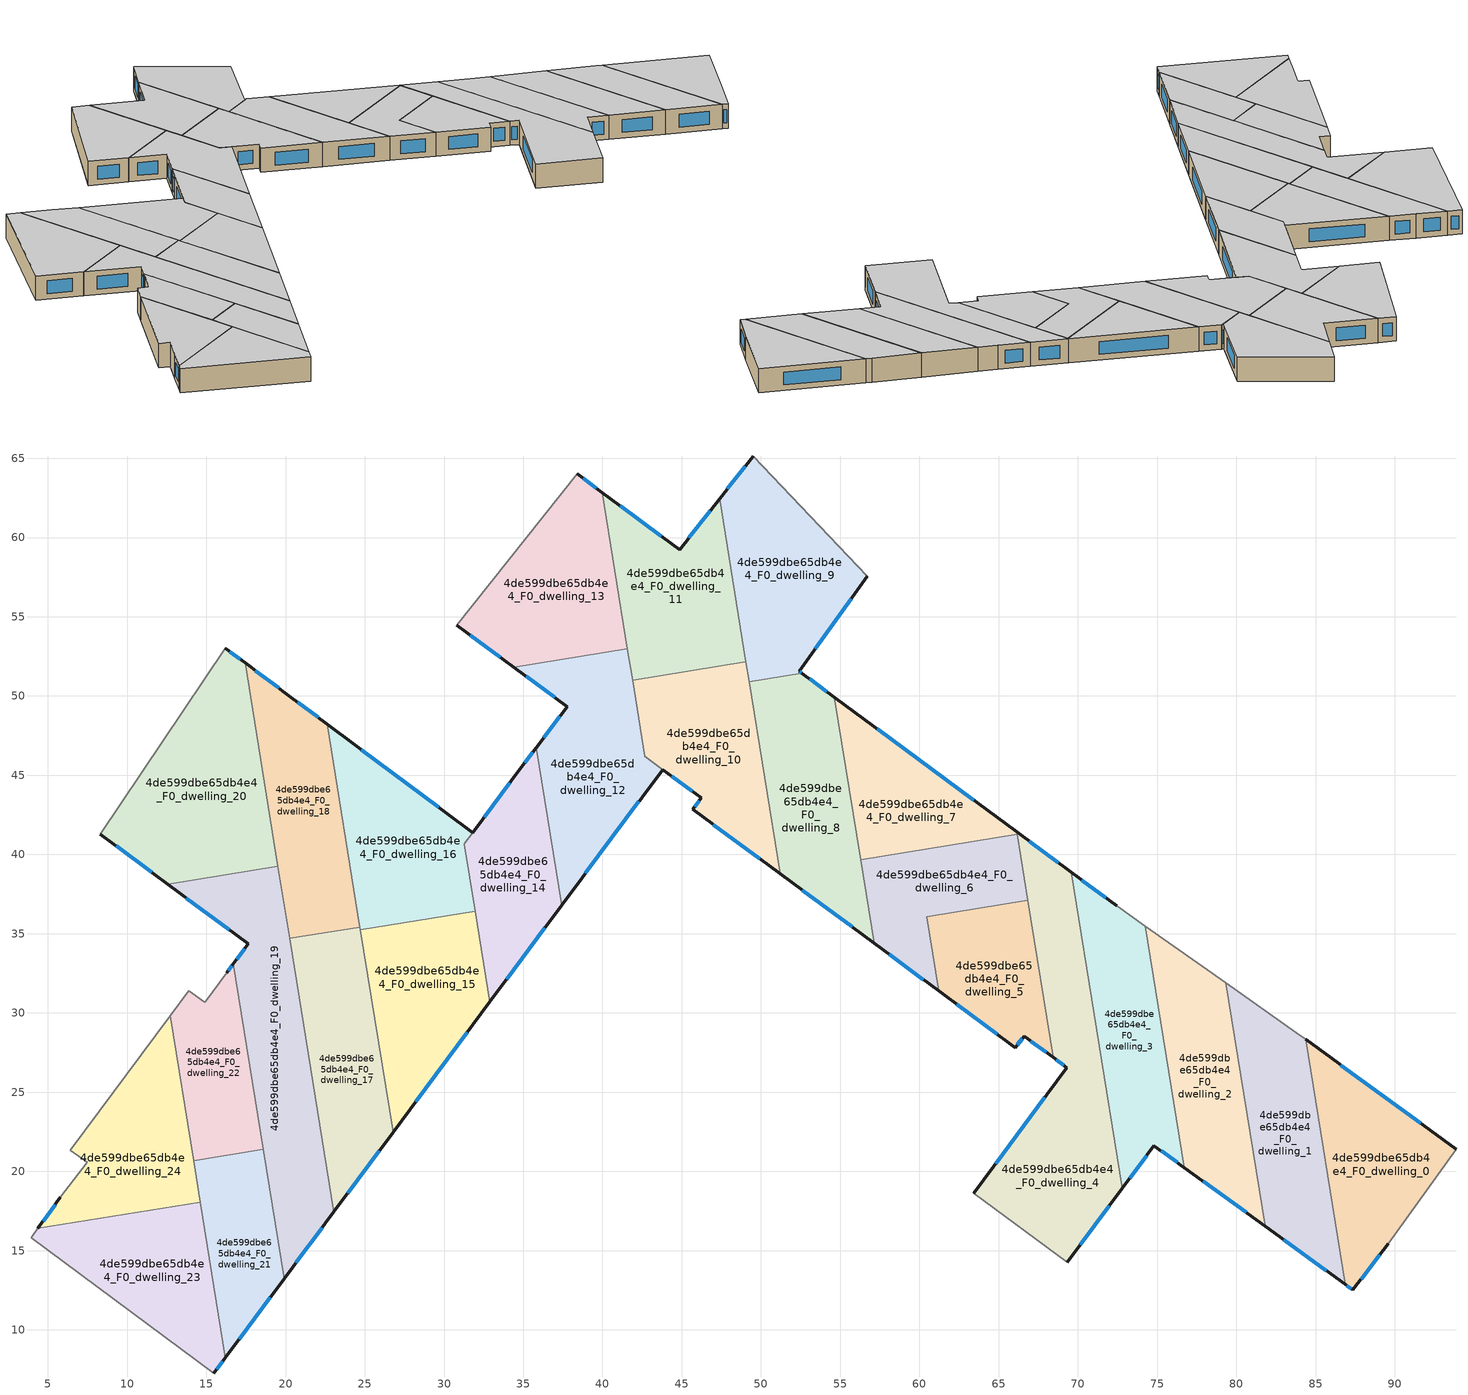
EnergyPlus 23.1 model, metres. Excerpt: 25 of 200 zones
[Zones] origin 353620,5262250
4de599dbe65db4e4_F0_dwelling_0
 floor ground (EU_floor_Construction): 93.88,21.4 89.58,15.42 87.35,12.52 86.86,12.88 84.36,28.34 z0
 wall outside (EU_wall_Construction): 86.86,12.88 87.35,12.52 89.58,15.42 / 93.88,21.4 84.36,28.34 z0:3
 wall to 4de599dbe65db4e4_F0_dwelling_1 (EU_wall_Construction): 84.36,28.34 86.86,12.88 z0:3
 wall adiabatic (EU_wall_Construction): 89.58,15.42 93.88,21.4 z0:3
 window (EU_Window_Construction): 86.97,12.8 87.24,12.61 / 91.65,23.03 86.6,26.71 / 87.88,13.2 89.06,14.74 z0.7:2.3
 ceiling to 4de599dbe65db4e4_F1_dwelling_0 (EU_floor_Construction): 89.58,15.42 93.88,21.4 84.36,28.34 86.86,12.88 87.35,12.52 z3
4de599dbe65db4e4_F0_dwelling_1
 floor ground (EU_floor_Construction): 84.36,28.34 86.86,12.88 81.81,16.55 79.33,31.91 83.79,28.76 z0
 wall outside (EU_wall_Construction): 81.81,16.55 86.86,12.88 z0:3
 wall to 4de599dbe65db4e4_F0_dwelling_2 (EU_wall_Construction): 79.33,31.91 81.81,16.55 z0:3
 wall adiabatic (EU_wall_Construction): 84.36,28.34 83.79,28.76 79.33,31.91 z0:3
 window (EU_Window_Construction): 82.99,15.69 85.67,13.74 z0.7:2.3
 ceiling to 4de599dbe65db4e4_F1_dwelling_1 (EU_floor_Construction): 86.86,12.88 84.36,28.34 83.79,28.76 79.33,31.91 81.81,16.55 z3
4de599dbe65db4e4_F0_dwelling_10
 floor ground (EU_floor_Construction): 49.04,52.16 51.21,38.78 45.71,42.84 46.24,43.56 42.68,46.18 41.9,51 z0
 wall outside (EU_wall_Construction): 43.8,45.36 46.24,43.56 45.71,42.84 51.21,38.78 z0:3
 wall to 4de599dbe65db4e4_F0_dwelling_12 (EU_wall_Construction): 42.68,46.18 43.79,45.36 / 41.9,51 42.67,46.19 z0:3
 wall to 4de599dbe65db4e4_F0_dwelling_11 (EU_wall_Construction): 49.04,52.16 41.9,51 z0:3
 wall to 4de599dbe65db4e4_F0_dwelling_8 (EU_wall_Construction): 51.2,38.78 49.25,50.89 z0:3
 wall to 4de599dbe65db4e4_F0_dwelling_9 (EU_wall_Construction): 49.25,50.89 49.04,52.16 z0:3
 window (EU_Window_Construction): 47,41.89 49.91,39.73 / 46.11,43.39 45.83,43.01 / 44.37,44.93 45.66,43.98 z0.7:2.3
 ceiling to 4de599dbe65db4e4_F1_dwelling_10 (EU_floor_Construction): 51.21,38.78 49.04,52.16 41.9,51 42.68,46.18 46.24,43.56 45.71,42.84 z3
4de599dbe65db4e4_F0_dwelling_11
 floor ground (EU_floor_Construction): 47.39,62.44 49.04,52.16 41.9,51 39.99,62.83 44.86,59.23 z0
 wall outside (EU_wall_Construction): 47.39,62.44 44.86,59.23 39.99,62.83 z0:3
 wall to 4de599dbe65db4e4_F0_dwelling_9 (EU_wall_Construction): 49.04,52.16 47.39,62.44 z0:3
 wall to 4de599dbe65db4e4_F0_dwelling_13 (EU_wall_Construction): 39.99,62.83 41.58,52.99 z0:3
 wall to 4de599dbe65db4e4_F0_dwelling_12 (EU_wall_Construction): 41.58,52.99 41.9,51 z0:3
 window (EU_Window_Construction): 46.79,61.69 45.46,59.99 / 43.72,60.08 41.13,61.99 z0.7:2.3
 ceiling to 4de599dbe65db4e4_F1_dwelling_11 (EU_floor_Construction): 49.04,52.16 47.39,62.44 44.86,59.23 39.99,62.83 41.9,51 z3
4de599dbe65db4e4_F0_dwelling_12
 floor ground (EU_floor_Construction): 41.58,52.99 42.68,46.18 43.79,45.36 37.43,36.8 35.83,46.75 37.77,49.33 34.39,51.83 z0
 wall outside (EU_wall_Construction): 34.39,51.83 37.77,49.33 35.83,46.75 / 37.43,36.8 43.79,45.36 z0:3
 wall to 4de599dbe65db4e4_F0_dwelling_14 (EU_wall_Construction): 35.83,46.75 37.43,36.8 z0:3
 wall to 4de599dbe65db4e4_F0_dwelling_13 (EU_wall_Construction): 41.58,52.99 34.39,51.83 z0:3
 window (EU_Window_Construction): 37.31,48.73 36.28,47.35 / 35.18,51.24 36.97,49.92 / 38.93,38.81 42.3,43.35 z0.7:2.3
 ceiling to 4de599dbe65db4e4_F1_dwelling_12 (EU_floor_Construction): 37.43,36.8 43.79,45.36 42.68,46.18 41.58,52.99 34.39,51.83 37.77,49.33 35.83,46.75 z3
4de599dbe65db4e4_F0_dwelling_13
 floor ground (EU_floor_Construction): 39.99,62.83 41.58,52.99 34.39,51.83 30.82,54.46 38.4,64.01 z0
 wall outside (EU_wall_Construction): 30.82,54.46 34.39,51.83 / 39.99,62.83 38.4,64.01 z0:3
 wall adiabatic (EU_wall_Construction): 38.4,64.01 30.82,54.46 z0:3
 window (EU_Window_Construction): 31.66,53.84 33.55,52.44 / 39.61,63.11 38.77,63.73 z0.7:2.3
 ceiling to 4de599dbe65db4e4_F1_dwelling_13 (EU_floor_Construction): 41.58,52.99 39.99,62.83 38.4,64.01 30.82,54.46 34.39,51.83 z3
4de599dbe65db4e4_F0_dwelling_14
 floor ground (EU_floor_Construction): 35.83,46.75 37.43,36.8 32.89,30.7 31.29,40.66 34.88,45.49 z0
 wall outside (EU_wall_Construction): 32.89,30.7 37.43,36.8 / 35.83,46.75 34.88,45.49 31.81,41.37 z0:3
 wall to 4de599dbe65db4e4_F0_dwelling_15 (EU_wall_Construction): 31.97,36.41 32.89,30.7 z0:3
 wall to 4de599dbe65db4e4_F0_dwelling_16 (EU_wall_Construction): 31.81,41.37 31.28,40.66 / 31.29,40.66 31.97,36.41 z0:3
 window (EU_Window_Construction): 33.96,32.13 36.37,35.37 / 35.6,46.45 35.1,45.79 / 34.16,44.52 32.53,42.34 z0.7:2.3
 ceiling to 4de599dbe65db4e4_F1_dwelling_14 (EU_floor_Construction): 32.89,30.7 37.43,36.8 35.83,46.75 34.88,45.49 31.29,40.66 z3
4de599dbe65db4e4_F0_dwelling_15
 floor ground (EU_floor_Construction): 31.97,36.41 32.89,30.7 26.78,22.48 24.72,35.24 z0
 wall outside (EU_wall_Construction): 26.78,22.48 32.89,30.7 z0:3
 wall to 4de599dbe65db4e4_F0_dwelling_16 (EU_wall_Construction): 31.97,36.41 24.72,35.24 z0:3
 wall to 4de599dbe65db4e4_F0_dwelling_17 (EU_wall_Construction): 24.72,35.24 26.78,22.48 z0:3
 window (EU_Window_Construction): 28.22,24.41 31.46,28.77 z0.7:2.3
 ceiling to 4de599dbe65db4e4_F1_dwelling_15 (EU_floor_Construction): 26.78,22.48 32.89,30.7 31.97,36.41 24.72,35.24 z3
4de599dbe65db4e4_F0_dwelling_16
 floor ground (EU_floor_Construction): 31.81,41.37 31.28,40.66 31.97,36.41 24.72,35.24 24.69,35.42 22.63,48.23 z0
 wall outside (EU_wall_Construction): 31.81,41.37 22.63,48.23 z0:3
 wall to 4de599dbe65db4e4_F0_dwelling_18 (EU_wall_Construction): 22.63,48.23 24.69,35.42 z0:3
 wall to 4de599dbe65db4e4_F0_dwelling_17 (EU_wall_Construction): 24.69,35.42 24.72,35.24 z0:3
 window (EU_Window_Construction): 29.65,42.98 24.78,46.62 z0.7:2.3
 ceiling to 4de599dbe65db4e4_F1_dwelling_16 (EU_floor_Construction): 31.97,36.41 31.28,40.66 31.81,41.37 22.63,48.23 24.69,35.42 24.72,35.24 z3
4de599dbe65db4e4_F0_dwelling_17
 floor ground (EU_floor_Construction): 24.69,35.42 26.78,22.48 23.04,17.45 20.26,34.7 z0
 wall outside (EU_wall_Construction): 23.04,17.45 26.78,22.48 z0:3
 wall to 4de599dbe65db4e4_F0_dwelling_18 (EU_wall_Construction): 24.69,35.42 20.26,34.7 z0:3
 wall to 4de599dbe65db4e4_F0_dwelling_19 (EU_wall_Construction): 20.26,34.7 23.04,17.45 z0:3
 window (EU_Window_Construction): 23.92,18.63 25.91,21.3 z0.7:2.3
 ceiling to 4de599dbe65db4e4_F1_dwelling_17 (EU_floor_Construction): 23.04,17.45 26.78,22.48 24.69,35.42 20.26,34.7 z3
4de599dbe65db4e4_F0_dwelling_18
 floor ground (EU_floor_Construction): 22.63,48.23 24.69,35.42 20.26,34.7 17.45,52.08 20.22,50.03 z0
 wall outside (EU_wall_Construction): 22.63,48.23 20.22,50.03 17.45,52.08 z0:3
 wall to 4de599dbe65db4e4_F0_dwelling_20 (EU_wall_Construction): 17.45,52.08 19.52,39.26 z0:3
 wall to 4de599dbe65db4e4_F0_dwelling_19 (EU_wall_Construction): 19.52,39.25 20.26,34.7 z0:3
 window (EU_Window_Construction): 22.06,48.65 20.78,49.61 / 19.57,50.51 18.1,51.6 z0.7:2.3
 ceiling to 4de599dbe65db4e4_F1_dwelling_18 (EU_floor_Construction): 24.69,35.42 22.63,48.23 20.22,50.03 17.45,52.08 20.26,34.7 z3
4de599dbe65db4e4_F0_dwelling_19
 floor ground (EU_floor_Construction): 19.52,39.25 23.04,17.45 19.91,13.24 16.71,33.1 17.64,34.36 12.55,38.13 z0
 wall outside (EU_wall_Construction): 12.55,38.13 17.64,34.36 16.71,33.1 / 19.91,13.24 23.04,17.45 z0:3
 wall to 4de599dbe65db4e4_F0_dwelling_20 (EU_wall_Construction): 19.52,39.25 12.55,38.13 z0:3
 wall to 4de599dbe65db4e4_F0_dwelling_22 (EU_wall_Construction): 16.71,33.1 18.6,21.38 z0:3
 wall to 4de599dbe65db4e4_F0_dwelling_21 (EU_wall_Construction): 18.6,21.38 19.91,13.24 z0:3
 window (EU_Window_Construction): 17.42,34.06 16.93,33.4 / 13.75,37.24 16.45,35.24 / 20.65,14.22 22.31,16.46 z0.7:2.3
 ceiling to 4de599dbe65db4e4_F1_dwelling_19 (EU_floor_Construction): 19.91,13.24 23.04,17.45 19.52,39.25 12.55,38.13 17.64,34.36 16.71,33.1 z3
4de599dbe65db4e4_F0_dwelling_2
 floor ground (EU_floor_Construction): 79.33,31.91 81.81,16.55 76.72,20.24 74.26,35.48 z0
 wall outside (EU_wall_Construction): 76.72,20.24 81.81,16.55 z0:3
 wall to 4de599dbe65db4e4_F0_dwelling_3 (EU_wall_Construction): 74.26,35.48 76.72,20.24 z0:3
 wall adiabatic (EU_wall_Construction): 79.33,31.91 74.26,35.48 z0:3
 window (EU_Window_Construction): 77.91,19.37 80.61,17.41 z0.7:2.3
 ceiling to 4de599dbe65db4e4_F1_dwelling_2 (EU_floor_Construction): 81.81,16.55 79.33,31.91 74.26,35.48 76.72,20.24 z3
4de599dbe65db4e4_F0_dwelling_20
 floor ground (EU_floor_Construction): 17.45,52.08 19.52,39.25 12.55,38.13 8.31,41.28 16.19,53.02 z0
 wall outside (EU_wall_Construction): 8.31,41.28 12.55,38.13 / 17.45,52.08 16.19,53.02 z0:3
 wall adiabatic (EU_wall_Construction): 16.19,53.02 8.31,41.28 z0:3
 window (EU_Window_Construction): 9.31,40.54 11.56,38.87 / 17.16,52.3 16.48,52.8 z0.7:2.3
 ceiling to 4de599dbe65db4e4_F1_dwelling_20 (EU_floor_Construction): 19.52,39.25 17.45,52.08 16.19,53.02 8.31,41.28 12.55,38.13 z3
4de599dbe65db4e4_F0_dwelling_21
 floor ground (EU_floor_Construction): 18.6,21.38 19.91,13.24 16.2,8.24 14.2,20.67 z0
 wall outside (EU_wall_Construction): 16.2,8.24 19.91,13.24 z0:3
 wall to 4de599dbe65db4e4_F0_dwelling_22 (EU_wall_Construction): 18.6,21.38 14.2,20.67 z0:3
 wall to 4de599dbe65db4e4_F0_dwelling_23 (EU_wall_Construction): 14.62,18.06 16.2,8.24 z0:3
 wall to 4de599dbe65db4e4_F0_dwelling_24 (EU_wall_Construction): 14.19,20.67 14.62,18.06 z0:3
 window (EU_Window_Construction): 17.07,9.42 19.04,12.06 z0.7:2.3
 ceiling to 4de599dbe65db4e4_F1_dwelling_21 (EU_floor_Construction): 16.2,8.24 19.91,13.24 18.6,21.38 14.2,20.67 z3
4de599dbe65db4e4_F0_dwelling_22
 floor ground (EU_floor_Construction): 16.71,33.1 18.6,21.38 14.2,20.67 12.72,29.83 13.89,31.41 14.9,30.67 14.95,30.73 16.29,32.55 z0
 wall outside (EU_wall_Construction): 16.71,33.1 16.29,32.55 z0:3
 wall adiabatic (EU_wall_Construction): 16.29,32.55 14.95,30.73 14.9,30.67 13.89,31.41 12.72,29.83 z0:3
 wall to 4de599dbe65db4e4_F0_dwelling_24 (EU_wall_Construction): 12.72,29.83 14.2,20.67 z0:3
 window (EU_Window_Construction): 16.61,32.97 16.39,32.68 z0.7:2.3
 ceiling to 4de599dbe65db4e4_F1_dwelling_22 (EU_floor_Construction): 18.6,21.38 16.71,33.1 16.29,32.55 14.95,30.73 14.9,30.67 13.89,31.41 12.72,29.83 14.2,20.67 z3
4de599dbe65db4e4_F0_dwelling_23
 floor ground (EU_floor_Construction): 14.62,18.06 16.2,8.24 15.49,7.28 3.94,15.82 4.37,16.4 z0
 wall outside (EU_wall_Construction): 15.49,7.28 16.2,8.24 z0:3
 wall to 4de599dbe65db4e4_F0_dwelling_24 (EU_wall_Construction): 14.62,18.06 4.37,16.4 z0:3
 wall adiabatic (EU_wall_Construction): 4.37,16.4 3.94,15.82 15.49,7.28 z0:3
 window (EU_Window_Construction): 15.65,7.51 16.03,8.02 z0.7:2.3
 ceiling to 4de599dbe65db4e4_F1_dwelling_23 (EU_floor_Construction): 15.49,7.28 16.2,8.24 14.62,18.06 4.37,16.4 3.94,15.82 z3
4de599dbe65db4e4_F0_dwelling_24
 floor ground (EU_floor_Construction): 12.72,29.83 14.62,18.06 4.37,16.4 5.79,18.37 7.48,20.57 6.42,21.34 z0
 wall outside (EU_wall_Construction): 5.79,18.37 4.37,16.4 z0:3
 wall adiabatic (EU_wall_Construction): 12.72,29.83 6.42,21.34 7.48,20.57 5.79,18.37 z0:3
 window (EU_Window_Construction): 5.46,17.9 4.7,16.86 z0.7:2.3
 ceiling to 4de599dbe65db4e4_F1_dwelling_24 (EU_floor_Construction): 14.62,18.06 12.72,29.83 6.42,21.34 7.48,20.57 5.79,18.37 4.37,16.4 z3
4de599dbe65db4e4_F0_dwelling_3
 floor ground (EU_floor_Construction): 74.26,35.48 76.72,20.24 74.8,21.63 72.79,18.93 69.57,38.88 72.43,36.77 z0
 wall outside (EU_wall_Construction): 72.79,18.93 74.8,21.63 76.72,20.24 / 72.43,36.77 69.57,38.88 z0:3
 wall to 4de599dbe65db4e4_F0_dwelling_4 (EU_wall_Construction): 69.57,38.88 72.79,18.93 z0:3
 wall adiabatic (EU_wall_Construction): 74.26,35.48 72.43,36.77 z0:3
 window (EU_Window_Construction): 75.25,21.31 76.27,20.57 / 73.26,19.57 74.33,21 / 71.76,37.27 70.24,38.39 z0.7:2.3
 ceiling to 4de599dbe65db4e4_F1_dwelling_3 (EU_floor_Construction): 76.72,20.24 74.26,35.48 72.43,36.77 69.57,38.88 72.79,18.93 74.8,21.63 z3
4de599dbe65db4e4_F0_dwelling_4
 floor ground (EU_floor_Construction): 69.57,38.88 72.79,18.93 69.33,14.27 63.42,18.64 69.3,26.55 68.43,27.19 66.14,41.42 z0
 wall outside (EU_wall_Construction): 68.43,27.19 69.3,26.55 63.42,18.64 / 69.57,38.88 66.14,41.42 / 69.33,14.27 72.79,18.93 z0:3
 wall adiabatic (EU_wall_Construction): 63.42,18.64 69.33,14.27 z0:3
 wall to 4de599dbe65db4e4_F0_dwelling_5 (EU_wall_Construction): 66.83,37.11 68.43,27.19 z0:3
 wall to 4de599dbe65db4e4_F0_dwelling_6 (EU_wall_Construction): 66.16,41.27 66.83,37.11 z0:3
 wall to 4de599dbe65db4e4_F0_dwelling_7 (EU_wall_Construction): 66.14,41.42 66.16,41.27 z0:3
 window (EU_Window_Construction): 67.92,24.69 64.8,20.49 / 68.64,27.04 69.1,26.7 / 68.76,39.48 66.94,40.83 / 70.15,15.37 71.98,17.84 z0.7:2.3
 ceiling to 4de599dbe65db4e4_F1_dwelling_4 (EU_floor_Construction): 69.33,14.27 72.79,18.93 69.57,38.88 66.14,41.42 68.43,27.19 69.3,26.55 63.42,18.64 z3
4de599dbe65db4e4_F0_dwelling_5
 floor ground (EU_floor_Construction): 66.83,37.11 68.43,27.19 66.6,28.54 66.05,27.81 61.21,31.39 60.45,36.08 z0
 wall outside (EU_wall_Construction): 61.21,31.39 66.05,27.81 66.6,28.54 68.43,27.19 z0:3
 wall to 4de599dbe65db4e4_F0_dwelling_6 (EU_wall_Construction): 66.83,37.11 60.45,36.08 61.21,31.39 z0:3
 window (EU_Window_Construction): 67.03,28.22 68,27.51 / 66.18,27.98 66.47,28.37 / 62.35,30.55 64.92,28.65 z0.7:2.3
 ceiling to 4de599dbe65db4e4_F1_dwelling_5 (EU_floor_Construction): 68.43,27.19 66.83,37.11 60.45,36.08 61.21,31.39 66.05,27.81 66.6,28.54 z3
4de599dbe65db4e4_F0_dwelling_6
 floor ground (EU_floor_Construction): 66.16,41.27 66.83,37.11 60.45,36.08 61.21,31.39 57.14,34.4 56.29,39.68 z0
 wall outside (EU_wall_Construction): 57.14,34.4 61.21,31.39 z0:3
 wall to 4de599dbe65db4e4_F0_dwelling_7 (EU_wall_Construction): 66.16,41.27 56.29,39.68 z0:3
 wall to 4de599dbe65db4e4_F0_dwelling_8 (EU_wall_Construction): 56.29,39.68 57.14,34.4 z0:3
 window (EU_Window_Construction): 58.1,33.69 60.25,32.1 z0.7:2.3
 ceiling to 4de599dbe65db4e4_F1_dwelling_6 (EU_floor_Construction): 61.21,31.39 60.45,36.08 66.83,37.11 66.16,41.27 56.29,39.68 57.14,34.4 z3
4de599dbe65db4e4_F0_dwelling_7
 floor ground (EU_floor_Construction): 66.14,41.42 66.16,41.27 56.29,39.68 54.63,49.91 z0
 wall outside (EU_wall_Construction): 66.14,41.42 54.63,49.91 z0:3
 wall to 4de599dbe65db4e4_F0_dwelling_8 (EU_wall_Construction): 54.63,49.91 56.29,39.68 z0:3
 window (EU_Window_Construction): 63.43,43.42 57.33,47.92 z0.7:2.3
 ceiling to 4de599dbe65db4e4_F1_dwelling_7 (EU_floor_Construction): 66.16,41.27 66.14,41.42 54.63,49.91 56.29,39.68 z3
4de599dbe65db4e4_F0_dwelling_8
 floor ground (EU_floor_Construction): 54.63,49.91 57.14,34.4 51.21,38.78 49.25,50.89 52.58,51.43 z0
 wall outside (EU_wall_Construction): 51.21,38.78 57.14,34.4 / 54.63,49.91 52.58,51.43 z0:3
 wall to 4de599dbe65db4e4_F0_dwelling_9 (EU_wall_Construction): 52.58,51.43 49.25,50.89 z0:3
 window (EU_Window_Construction): 52.6,37.75 55.75,35.43 / 54.15,50.27 53.06,51.07 z0.7:2.3
 ceiling to 4de599dbe65db4e4_F1_dwelling_8 (EU_floor_Construction): 57.14,34.4 54.63,49.91 52.58,51.43 49.25,50.89 51.21,38.78 z3
4de599dbe65db4e4_F0_dwelling_9
 floor ground (EU_floor_Construction): 49.5,65.14 56.7,57.56 52.41,51.56 52.58,51.43 49.25,50.89 47.39,62.44 z0
 wall outside (EU_wall_Construction): 52.58,51.43 52.41,51.56 56.7,57.56 / 49.5,65.14 47.39,62.44 z0:3
 wall adiabatic (EU_wall_Construction): 56.7,57.56 49.5,65.14 z0:3
 window (EU_Window_Construction): 53.41,52.97 55.69,56.15 / 52.54,51.46 52.45,51.53 / 49.01,64.51 47.88,63.08 z0.7:2.3
 ceiling to 4de599dbe65db4e4_F1_dwelling_9 (EU_floor_Construction): 52.58,51.43 52.41,51.56 56.7,57.56 49.5,65.14 47.39,62.44 49.25,50.89 z3
[Building]
EU S2 Campaign: North Axis=0; Terrain=City; Solar Distribution=FullExterior
[Site:Location]
Budapest.Ferenc.Liszt.Intl.AP: Latitude=47.437; Longitude=19.256; Time Zone=1; Elevation=185
[SizingPeriod:WeatherFileDays]
AnnualSizingPeriod: Begin Month=1; Begin Day of Month=1; End Month=12; End Day of Month=31; Day of Week for Start Day=Monday; Use Weather File Daylight Saving Period=No; Use Weather File Rain and Snow Indicators=No
[MATERIAL]
EU_InternalMass_Material: Roughness=MediumRough; Thickness=0.1; Conductivity=1; Density=1800; Specific Heat=900; Thermal Absorptance=0.9; Solar Absorptance=0.7; Visible Absorptance=0.7
[MATERIAL:NOMASS] Roughness=MediumRough; Thermal Absorptance=0.9; Solar Absorptance=0.7; Visible Absorptance=0.7
Name | Thermal Resistance
EU_wall_NoMass | 0.832559
EU_floor_NoMass | 0.872794
[WINDOWMATERIAL:SIMPLEGLAZINGSYSTEM]
EU_Window_SimpleGlazing: UFactor=2.79869; Solar Heat Gain Coefficient=0.75; Visible Transmittance=0.75
[CONSTRUCTION]
EU_wall_Construction: EU_wall_NoMass
EU_floor_Construction: EU_floor_NoMass
EU_Window_Construction: EU_Window_SimpleGlazing
EU_InternalMass_Construction: EU_InternalMass_Material
[ZONE] Type=1; Multiplier=1; Ceiling Height=autocalculate; Floor Area=autocalculate; Part of Total Floor Area=Yes
Name | Volume
4de599dbe65db4e4_F0_dwelling_0 | 206.161
4de599dbe65db4e4_F0_dwelling_1 | 206.191
4de599dbe65db4e4_F0_dwelling_10 | 203.361
4de599dbe65db4e4_F0_dwelling_11 | 206.166
4de599dbe65db4e4_F0_dwelling_12 | 228.977
4de599dbe65db4e4_F0_dwelling_13 | 226.167
4de599dbe65db4e4_F0_dwelling_14 | 164.976
4de599dbe65db4e4_F0_dwelling_15 | 206.197
4de599dbe65db4e4_F0_dwelling_16 | 207.38
4de599dbe65db4e4_F0_dwelling_17 | 206.142
4de599dbe65db4e4_F0_dwelling_18 | 206.139
4de599dbe65db4e4_F0_dwelling_19 | 282.927
4de599dbe65db4e4_F0_dwelling_2 | 206.182
4de599dbe65db4e4_F0_dwelling_20 | 282.941
4de599dbe65db4e4_F0_dwelling_21 | 139.459
4de599dbe65db4e4_F0_dwelling_22 | 139.452
4de599dbe65db4e4_F0_dwelling_23 | 196.178
4de599dbe65db4e4_F0_dwelling_24 | 196.15
4de599dbe65db4e4_F0_dwelling_3 | 206.205
4de599dbe65db4e4_F0_dwelling_4 | 321.205
4de599dbe65db4e4_F0_dwelling_5 | 148.641
4de599dbe65db4e4_F0_dwelling_6 | 157.716
4de599dbe65db4e4_F0_dwelling_7 | 157.745
4de599dbe65db4e4_F0_dwelling_8; 4de599dbe65db4e4_F0_dwelling_9 | 225.868
[INTERNALMASS] Construction=EU_InternalMass_Construction
Name | Zone or ZoneList | Surface Area
4de599dbe65db4e4_F0_dwelling_0_EU_InternalMass | 4de599dbe65db4e4_F0_dwelling_0 | 68.7205
4de599dbe65db4e4_F0_dwelling_1_EU_InternalMass | 4de599dbe65db4e4_F0_dwelling_1 | 68.7302
4de599dbe65db4e4_F0_dwelling_2_EU_InternalMass | 4de599dbe65db4e4_F0_dwelling_2 | 68.7272
4de599dbe65db4e4_F0_dwelling_3_EU_InternalMass | 4de599dbe65db4e4_F0_dwelling_3 | 68.735
4de599dbe65db4e4_F0_dwelling_4_EU_InternalMass | 4de599dbe65db4e4_F0_dwelling_4 | 107.066
4de599dbe65db4e4_F0_dwelling_5_EU_InternalMass | 4de599dbe65db4e4_F0_dwelling_5 | 49.5475
4de599dbe65db4e4_F0_dwelling_6_EU_InternalMass | 4de599dbe65db4e4_F0_dwelling_6 | 52.5721
4de599dbe65db4e4_F0_dwelling_7_EU_InternalMass | 4de599dbe65db4e4_F0_dwelling_7 | 52.5799
4de599dbe65db4e4_F0_dwelling_8_EU_InternalMass | 4de599dbe65db4e4_F0_dwelling_8 | 75.2889
4de599dbe65db4e4_F0_dwelling_9_EU_InternalMass | 4de599dbe65db4e4_F0_dwelling_9 | 75.2868
4de599dbe65db4e4_F0_dwelling_10_EU_InternalMass | 4de599dbe65db4e4_F0_dwelling_10 | 67.7873
4de599dbe65db4e4_F0_dwelling_11_EU_InternalMass | 4de599dbe65db4e4_F0_dwelling_11 | 68.7213
4de599dbe65db4e4_F0_dwelling_12_EU_InternalMass | 4de599dbe65db4e4_F0_dwelling_12 | 76.3251
4de599dbe65db4e4_F0_dwelling_13_EU_InternalMass | 4de599dbe65db4e4_F0_dwelling_13 | 75.3926
4de599dbe65db4e4_F0_dwelling_14_EU_InternalMass | 4de599dbe65db4e4_F0_dwelling_14 | 55.0033
4de599dbe65db4e4_F0_dwelling_15_EU_InternalMass | 4de599dbe65db4e4_F0_dwelling_15 | 68.7342
4de599dbe65db4e4_F0_dwelling_16_EU_InternalMass | 4de599dbe65db4e4_F0_dwelling_16 | 69.1292
4de599dbe65db4e4_F0_dwelling_17_EU_InternalMass | 4de599dbe65db4e4_F0_dwelling_17 | 68.7122
4de599dbe65db4e4_F0_dwelling_18_EU_InternalMass | 4de599dbe65db4e4_F0_dwelling_18 | 68.7133
4de599dbe65db4e4_F0_dwelling_19_EU_InternalMass | 4de599dbe65db4e4_F0_dwelling_19 | 94.3094
4de599dbe65db4e4_F0_dwelling_20_EU_InternalMass | 4de599dbe65db4e4_F0_dwelling_20 | 94.3149
4de599dbe65db4e4_F0_dwelling_21_EU_InternalMass | 4de599dbe65db4e4_F0_dwelling_21 | 46.4874
4de599dbe65db4e4_F0_dwelling_22_EU_InternalMass | 4de599dbe65db4e4_F0_dwelling_22 | 46.4841
4de599dbe65db4e4_F0_dwelling_23_EU_InternalMass | 4de599dbe65db4e4_F0_dwelling_23 | 65.3925
4de599dbe65db4e4_F0_dwelling_24_EU_InternalMass | 4de599dbe65db4e4_F0_dwelling_24 | 65.3816
[OTHEREQUIPMENT] Fuel Type=Electricity; Design Level Calculation Method=Watts/Area; Power per Zone Floor Area=1; Fraction Latent=0; Fraction Radiant=0; Fraction Lost=0; Carbon Dioxide Generation Rate=0; EndUse Subcategory=EU_Step8_InternalGains
Name | Zone or ZoneList or Space or SpaceList | Schedule
EU_Step8_InternalGain_4de599dbe65db4e4_F0_dwelling_0_f000 | 4de599dbe65db4e4_F0_dwelling_0 | EU_Step8_GainSchedule_4de599dbe65db4e4_F0_dwelling_0_f000
EU_Step8_InternalGain_4de599dbe65db4e4_F0_dwelling_1_f000 | 4de599dbe65db4e4_F0_dwelling_1 | EU_Step8_GainSchedule_4de599dbe65db4e4_F0_dwelling_1_f000
EU_Step8_InternalGain_4de599dbe65db4e4_F0_dwelling_2_f000 | 4de599dbe65db4e4_F0_dwelling_2 | EU_Step8_GainSchedule_4de599dbe65db4e4_F0_dwelling_2_f000
EU_Step8_InternalGain_4de599dbe65db4e4_F0_dwelling_3_f000 | 4de599dbe65db4e4_F0_dwelling_3 | EU_Step8_GainSchedule_4de599dbe65db4e4_F0_dwelling_3_f000
EU_Step8_InternalGain_4de599dbe65db4e4_F0_dwelling_4_f000 | 4de599dbe65db4e4_F0_dwelling_4 | EU_Step8_GainSchedule_4de599dbe65db4e4_F0_dwelling_4_f000
EU_Step8_InternalGain_4de599dbe65db4e4_F0_dwelling_5_f000 | 4de599dbe65db4e4_F0_dwelling_5 | EU_Step8_GainSchedule_4de599dbe65db4e4_F0_dwelling_5_f000
EU_Step8_InternalGain_4de599dbe65db4e4_F0_dwelling_6_f000 | 4de599dbe65db4e4_F0_dwelling_6 | EU_Step8_GainSchedule_4de599dbe65db4e4_F0_dwelling_6_f000
EU_Step8_InternalGain_4de599dbe65db4e4_F0_dwelling_7_f000 | 4de599dbe65db4e4_F0_dwelling_7 | EU_Step8_GainSchedule_4de599dbe65db4e4_F0_dwelling_7_f000
EU_Step8_InternalGain_4de599dbe65db4e4_F0_dwelling_8_f000 | 4de599dbe65db4e4_F0_dwelling_8 | EU_Step8_GainSchedule_4de599dbe65db4e4_F0_dwelling_8_f000
EU_Step8_InternalGain_4de599dbe65db4e4_F0_dwelling_9_f000 | 4de599dbe65db4e4_F0_dwelling_9 | EU_Step8_GainSchedule_4de599dbe65db4e4_F0_dwelling_9_f000
EU_Step8_InternalGain_4de599dbe65db4e4_F0_dwelling_10_f000 | 4de599dbe65db4e4_F0_dwelling_10 | EU_Step8_GainSchedule_4de599dbe65db4e4_F0_dwelling_10_f000
EU_Step8_InternalGain_4de599dbe65db4e4_F0_dwelling_11_f000 | 4de599dbe65db4e4_F0_dwelling_11 | EU_Step8_GainSchedule_4de599dbe65db4e4_F0_dwelling_11_f000
EU_Step8_InternalGain_4de599dbe65db4e4_F0_dwelling_12_f000 | 4de599dbe65db4e4_F0_dwelling_12 | EU_Step8_GainSchedule_4de599dbe65db4e4_F0_dwelling_12_f000
EU_Step8_InternalGain_4de599dbe65db4e4_F0_dwelling_13_f000 | 4de599dbe65db4e4_F0_dwelling_13 | EU_Step8_GainSchedule_4de599dbe65db4e4_F0_dwelling_13_f000
EU_Step8_InternalGain_4de599dbe65db4e4_F0_dwelling_14_f000 | 4de599dbe65db4e4_F0_dwelling_14 | EU_Step8_GainSchedule_4de599dbe65db4e4_F0_dwelling_14_f000
EU_Step8_InternalGain_4de599dbe65db4e4_F0_dwelling_15_f000 | 4de599dbe65db4e4_F0_dwelling_15 | EU_Step8_GainSchedule_4de599dbe65db4e4_F0_dwelling_15_f000
EU_Step8_InternalGain_4de599dbe65db4e4_F0_dwelling_16_f000 | 4de599dbe65db4e4_F0_dwelling_16 | EU_Step8_GainSchedule_4de599dbe65db4e4_F0_dwelling_16_f000
EU_Step8_InternalGain_4de599dbe65db4e4_F0_dwelling_17_f000 | 4de599dbe65db4e4_F0_dwelling_17 | EU_Step8_GainSchedule_4de599dbe65db4e4_F0_dwelling_17_f000
EU_Step8_InternalGain_4de599dbe65db4e4_F0_dwelling_18_f000 | 4de599dbe65db4e4_F0_dwelling_18 | EU_Step8_GainSchedule_4de599dbe65db4e4_F0_dwelling_18_f000
EU_Step8_InternalGain_4de599dbe65db4e4_F0_dwelling_19_f000 | 4de599dbe65db4e4_F0_dwelling_19 | EU_Step8_GainSchedule_4de599dbe65db4e4_F0_dwelling_19_f000
EU_Step8_InternalGain_4de599dbe65db4e4_F0_dwelling_20_f000 | 4de599dbe65db4e4_F0_dwelling_20 | EU_Step8_GainSchedule_4de599dbe65db4e4_F0_dwelling_20_f000
EU_Step8_InternalGain_4de599dbe65db4e4_F0_dwelling_21_f000 | 4de599dbe65db4e4_F0_dwelling_21 | EU_Step8_GainSchedule_4de599dbe65db4e4_F0_dwelling_21_f000
EU_Step8_InternalGain_4de599dbe65db4e4_F0_dwelling_22_f000 | 4de599dbe65db4e4_F0_dwelling_22 | EU_Step8_GainSchedule_4de599dbe65db4e4_F0_dwelling_22_f000
EU_Step8_InternalGain_4de599dbe65db4e4_F0_dwelling_23_f000 | 4de599dbe65db4e4_F0_dwelling_23 | EU_Step8_GainSchedule_4de599dbe65db4e4_F0_dwelling_23_f000
EU_Step8_InternalGain_4de599dbe65db4e4_F0_dwelling_24_f000 | 4de599dbe65db4e4_F0_dwelling_24 | EU_Step8_GainSchedule_4de599dbe65db4e4_F0_dwelling_24_f000
[ZONEVENTILATION:DESIGNFLOWRATE] Schedule=EU_AlwaysOn; Design Flow Rate Calculation Method=AirChanges/Hour; Air Changes per Hour=0.475469; Ventilation Type=Natural; Fan Pressure Rise=0; Fan Total Efficiency=1; Constant Term Coefficient=1; Temperature Term Coefficient=0; Velocity Term Coefficient=0; Velocity Squared Term Coefficient=0; Minimum Indoor Temperature=-100; Maximum Indoor Temperature=100; Delta Temperature=-100; Minimum Outdoor Temperature=-100; Maximum Outdoor Temperature=100; Maximum Wind Speed=40
Name | Zone or ZoneList or Space or SpaceList
EU_ConstantAir_4de599dbe65db4e4_F0_dwelling_0 | 4de599dbe65db4e4_F0_dwelling_0
EU_ConstantAir_4de599dbe65db4e4_F0_dwelling_1 | 4de599dbe65db4e4_F0_dwelling_1
EU_ConstantAir_4de599dbe65db4e4_F0_dwelling_2 | 4de599dbe65db4e4_F0_dwelling_2
EU_ConstantAir_4de599dbe65db4e4_F0_dwelling_3 | 4de599dbe65db4e4_F0_dwelling_3
EU_ConstantAir_4de599dbe65db4e4_F0_dwelling_4 | 4de599dbe65db4e4_F0_dwelling_4
EU_ConstantAir_4de599dbe65db4e4_F0_dwelling_5 | 4de599dbe65db4e4_F0_dwelling_5
EU_ConstantAir_4de599dbe65db4e4_F0_dwelling_6 | 4de599dbe65db4e4_F0_dwelling_6
EU_ConstantAir_4de599dbe65db4e4_F0_dwelling_7 | 4de599dbe65db4e4_F0_dwelling_7
EU_ConstantAir_4de599dbe65db4e4_F0_dwelling_8 | 4de599dbe65db4e4_F0_dwelling_8
EU_ConstantAir_4de599dbe65db4e4_F0_dwelling_9 | 4de599dbe65db4e4_F0_dwelling_9
EU_ConstantAir_4de599dbe65db4e4_F0_dwelling_10 | 4de599dbe65db4e4_F0_dwelling_10
EU_ConstantAir_4de599dbe65db4e4_F0_dwelling_11 | 4de599dbe65db4e4_F0_dwelling_11
EU_ConstantAir_4de599dbe65db4e4_F0_dwelling_12 | 4de599dbe65db4e4_F0_dwelling_12
EU_ConstantAir_4de599dbe65db4e4_F0_dwelling_13 | 4de599dbe65db4e4_F0_dwelling_13
EU_ConstantAir_4de599dbe65db4e4_F0_dwelling_14 | 4de599dbe65db4e4_F0_dwelling_14
EU_ConstantAir_4de599dbe65db4e4_F0_dwelling_15 | 4de599dbe65db4e4_F0_dwelling_15
EU_ConstantAir_4de599dbe65db4e4_F0_dwelling_16 | 4de599dbe65db4e4_F0_dwelling_16
EU_ConstantAir_4de599dbe65db4e4_F0_dwelling_17 | 4de599dbe65db4e4_F0_dwelling_17
EU_ConstantAir_4de599dbe65db4e4_F0_dwelling_18 | 4de599dbe65db4e4_F0_dwelling_18
EU_ConstantAir_4de599dbe65db4e4_F0_dwelling_19 | 4de599dbe65db4e4_F0_dwelling_19
EU_ConstantAir_4de599dbe65db4e4_F0_dwelling_20 | 4de599dbe65db4e4_F0_dwelling_20
EU_ConstantAir_4de599dbe65db4e4_F0_dwelling_21 | 4de599dbe65db4e4_F0_dwelling_21
EU_ConstantAir_4de599dbe65db4e4_F0_dwelling_22 | 4de599dbe65db4e4_F0_dwelling_22
EU_ConstantAir_4de599dbe65db4e4_F0_dwelling_23 | 4de599dbe65db4e4_F0_dwelling_23
EU_ConstantAir_4de599dbe65db4e4_F0_dwelling_24 | 4de599dbe65db4e4_F0_dwelling_24
[HVACTEMPLATE:THERMOSTAT] Constant Heating Setpoint=20; Constant Cooling Setpoint=50
EU_HeatOnly_4de599dbe65db4e4_F0_dwelling_0; EU_HeatOnly_4de599dbe65db4e4_F0_dwelling_1; EU_HeatOnly_4de599dbe65db4e4_F0_dwelling_2; EU_HeatOnly_4de599dbe65db4e4_F0_dwelling_3; EU_HeatOnly_4de599dbe65db4e4_F0_dwelling_4; EU_HeatOnly_4de599dbe65db4e4_F0_dwelling_5; EU_HeatOnly_4de599dbe65db4e4_F0_dwelling_6; EU_HeatOnly_4de599dbe65db4e4_F0_dwelling_7; EU_HeatOnly_4de599dbe65db4e4_F0_dwelling_8; EU_HeatOnly_4de599dbe65db4e4_F0_dwelling_9; EU_HeatOnly_4de599dbe65db4e4_F0_dwelling_10; EU_HeatOnly_4de599dbe65db4e4_F0_dwelling_11; EU_HeatOnly_4de599dbe65db4e4_F0_dwelling_12; EU_HeatOnly_4de599dbe65db4e4_F0_dwelling_13; EU_HeatOnly_4de599dbe65db4e4_F0_dwelling_14; EU_HeatOnly_4de599dbe65db4e4_F0_dwelling_15; EU_HeatOnly_4de599dbe65db4e4_F0_dwelling_16; EU_HeatOnly_4de599dbe65db4e4_F0_dwelling_17; EU_HeatOnly_4de599dbe65db4e4_F0_dwelling_18; EU_HeatOnly_4de599dbe65db4e4_F0_dwelling_19; EU_HeatOnly_4de599dbe65db4e4_F0_dwelling_20; EU_HeatOnly_4de599dbe65db4e4_F0_dwelling_21; EU_HeatOnly_4de599dbe65db4e4_F0_dwelling_22; EU_HeatOnly_4de599dbe65db4e4_F0_dwelling_23; EU_HeatOnly_4de599dbe65db4e4_F0_dwelling_24; EU_HeatOnly_4de599dbe65db4e4_F1_dwelling_0; EU_HeatOnly_4de599dbe65db4e4_F1_dwelling_1; EU_HeatOnly_4de599dbe65db4e4_F1_dwelling_2; EU_HeatOnly_4de599dbe65db4e4_F1_dwelling_3; EU_HeatOnly_4de599dbe65db4e4_F1_dwelling_4; EU_HeatOnly_4de599dbe65db4e4_F1_dwelling_5; EU_HeatOnly_4de599dbe65db4e4_F1_dwelling_6; EU_HeatOnly_4de599dbe65db4e4_F1_dwelling_7; EU_HeatOnly_4de599dbe65db4e4_F1_dwelling_8; EU_HeatOnly_4de599dbe65db4e4_F1_dwelling_9; EU_HeatOnly_4de599dbe65db4e4_F1_dwelling_10; EU_HeatOnly_4de599dbe65db4e4_F1_dwelling_11; EU_HeatOnly_4de599dbe65db4e4_F1_dwelling_12; EU_HeatOnly_4de599dbe65db4e4_F1_dwelling_13; EU_HeatOnly_4de599dbe65db4e4_F1_dwelling_14; EU_HeatOnly_4de599dbe65db4e4_F1_dwelling_15; EU_HeatOnly_4de599dbe65db4e4_F1_dwelling_16; EU_HeatOnly_4de599dbe65db4e4_F1_dwelling_17; EU_HeatOnly_4de599dbe65db4e4_F1_dwelling_18; EU_HeatOnly_4de599dbe65db4e4_F1_dwelling_19; EU_HeatOnly_4de599dbe65db4e4_F1_dwelling_20; EU_HeatOnly_4de599dbe65db4e4_F1_dwelling_21; EU_HeatOnly_4de599dbe65db4e4_F1_dwelling_22; EU_HeatOnly_4de599dbe65db4e4_F1_dwelling_23; EU_HeatOnly_4de599dbe65db4e4_F1_dwelling_24; EU_HeatOnly_4de599dbe65db4e4_F2_dwelling_0; EU_HeatOnly_4de599dbe65db4e4_F2_dwelling_1; EU_HeatOnly_4de599dbe65db4e4_F2_dwelling_2; EU_HeatOnly_4de599dbe65db4e4_F2_dwelling_3; EU_HeatOnly_4de599dbe65db4e4_F2_dwelling_4; EU_HeatOnly_4de599dbe65db4e4_F2_dwelling_5; EU_HeatOnly_4de599dbe65db4e4_F2_dwelling_6; EU_HeatOnly_4de599dbe65db4e4_F2_dwelling_7; EU_HeatOnly_4de599dbe65db4e4_F2_dwelling_8; EU_HeatOnly_4de599dbe65db4e4_F2_dwelling_9; EU_HeatOnly_4de599dbe65db4e4_F2_dwelling_10; EU_HeatOnly_4de599dbe65db4e4_F2_dwelling_11; EU_HeatOnly_4de599dbe65db4e4_F2_dwelling_12; EU_HeatOnly_4de599dbe65db4e4_F2_dwelling_13; EU_HeatOnly_4de599dbe65db4e4_F2_dwelling_14; EU_HeatOnly_4de599dbe65db4e4_F2_dwelling_15; EU_HeatOnly_4de599dbe65db4e4_F2_dwelling_16; EU_HeatOnly_4de599dbe65db4e4_F2_dwelling_17; EU_HeatOnly_4de599dbe65db4e4_F2_dwelling_18; EU_HeatOnly_4de599dbe65db4e4_F2_dwelling_19; EU_HeatOnly_4de599dbe65db4e4_F2_dwelling_20; EU_HeatOnly_4de599dbe65db4e4_F2_dwelling_21; EU_HeatOnly_4de599dbe65db4e4_F2_dwelling_22; EU_HeatOnly_4de599dbe65db4e4_F2_dwelling_23; EU_HeatOnly_4de599dbe65db4e4_F2_dwelling_24; EU_HeatOnly_4de599dbe65db4e4_F3_dwelling_0; EU_HeatOnly_4de599dbe65db4e4_F3_dwelling_1; EU_HeatOnly_4de599dbe65db4e4_F3_dwelling_2; EU_HeatOnly_4de599dbe65db4e4_F3_dwelling_3; EU_HeatOnly_4de599dbe65db4e4_F3_dwelling_4; EU_HeatOnly_4de599dbe65db4e4_F3_dwelling_5; EU_HeatOnly_4de599dbe65db4e4_F3_dwelling_6; EU_HeatOnly_4de599dbe65db4e4_F3_dwelling_7; EU_HeatOnly_4de599dbe65db4e4_F3_dwelling_8; EU_HeatOnly_4de599dbe65db4e4_F3_dwelling_9; EU_HeatOnly_4de599dbe65db4e4_F3_dwelling_10; EU_HeatOnly_4de599dbe65db4e4_F3_dwelling_11; EU_HeatOnly_4de599dbe65db4e4_F3_dwelling_12; EU_HeatOnly_4de599dbe65db4e4_F3_dwelling_13; EU_HeatOnly_4de599dbe65db4e4_F3_dwelling_14; EU_HeatOnly_4de599dbe65db4e4_F3_dwelling_15; EU_HeatOnly_4de599dbe65db4e4_F3_dwelling_16; EU_HeatOnly_4de599dbe65db4e4_F3_dwelling_17; EU_HeatOnly_4de599dbe65db4e4_F3_dwelling_18; EU_HeatOnly_4de599dbe65db4e4_F3_dwelling_19; EU_HeatOnly_4de599dbe65db4e4_F3_dwelling_20; EU_HeatOnly_4de599dbe65db4e4_F3_dwelling_21; EU_HeatOnly_4de599dbe65db4e4_F3_dwelling_22; EU_HeatOnly_4de599dbe65db4e4_F3_dwelling_23; EU_HeatOnly_4de599dbe65db4e4_F3_dwelling_24; EU_HeatOnly_4de599dbe65db4e4_F4_dwelling_0; EU_HeatOnly_4de599dbe65db4e4_F4_dwelling_1; EU_HeatOnly_4de599dbe65db4e4_F4_dwelling_2; EU_HeatOnly_4de599dbe65db4e4_F4_dwelling_3; EU_HeatOnly_4de599dbe65db4e4_F4_dwelling_4; EU_HeatOnly_4de599dbe65db4e4_F4_dwelling_5; EU_HeatOnly_4de599dbe65db4e4_F4_dwelling_6; EU_HeatOnly_4de599dbe65db4e4_F4_dwelling_7; EU_HeatOnly_4de599dbe65db4e4_F4_dwelling_8; EU_HeatOnly_4de599dbe65db4e4_F4_dwelling_9; EU_HeatOnly_4de599dbe65db4e4_F4_dwelling_10; EU_HeatOnly_4de599dbe65db4e4_F4_dwelling_11; EU_HeatOnly_4de599dbe65db4e4_F4_dwelling_12; EU_HeatOnly_4de599dbe65db4e4_F4_dwelling_13; EU_HeatOnly_4de599dbe65db4e4_F4_dwelling_14; EU_HeatOnly_4de599dbe65db4e4_F4_dwelling_15; EU_HeatOnly_4de599dbe65db4e4_F4_dwelling_16; EU_HeatOnly_4de599dbe65db4e4_F4_dwelling_17; EU_HeatOnly_4de599dbe65db4e4_F4_dwelling_18; EU_HeatOnly_4de599dbe65db4e4_F4_dwelling_19; EU_HeatOnly_4de599dbe65db4e4_F4_dwelling_20; EU_HeatOnly_4de599dbe65db4e4_F4_dwelling_21; EU_HeatOnly_4de599dbe65db4e4_F4_dwelling_22; EU_HeatOnly_4de599dbe65db4e4_F4_dwelling_23; EU_HeatOnly_4de599dbe65db4e4_F4_dwelling_24; EU_HeatOnly_4de599dbe65db4e4_F5_dwelling_0; EU_HeatOnly_4de599dbe65db4e4_F5_dwelling_1; EU_HeatOnly_4de599dbe65db4e4_F5_dwelling_2; EU_HeatOnly_4de599dbe65db4e4_F5_dwelling_3; EU_HeatOnly_4de599dbe65db4e4_F5_dwelling_4; EU_HeatOnly_4de599dbe65db4e4_F5_dwelling_5; EU_HeatOnly_4de599dbe65db4e4_F5_dwelling_6; EU_HeatOnly_4de599dbe65db4e4_F5_dwelling_7; EU_HeatOnly_4de599dbe65db4e4_F5_dwelling_8; EU_HeatOnly_4de599dbe65db4e4_F5_dwelling_9; EU_HeatOnly_4de599dbe65db4e4_F5_dwelling_10; EU_HeatOnly_4de599dbe65db4e4_F5_dwelling_11; EU_HeatOnly_4de599dbe65db4e4_F5_dwelling_12; EU_HeatOnly_4de599dbe65db4e4_F5_dwelling_13; EU_HeatOnly_4de599dbe65db4e4_F5_dwelling_14; EU_HeatOnly_4de599dbe65db4e4_F5_dwelling_15; EU_HeatOnly_4de599dbe65db4e4_F5_dwelling_16; EU_HeatOnly_4de599dbe65db4e4_F5_dwelling_17; EU_HeatOnly_4de599dbe65db4e4_F5_dwelling_18; EU_HeatOnly_4de599dbe65db4e4_F5_dwelling_19; EU_HeatOnly_4de599dbe65db4e4_F5_dwelling_20; EU_HeatOnly_4de599dbe65db4e4_F5_dwelling_21; EU_HeatOnly_4de599dbe65db4e4_F5_dwelling_22; EU_HeatOnly_4de599dbe65db4e4_F5_dwelling_23; EU_HeatOnly_4de599dbe65db4e4_F5_dwelling_24; EU_HeatOnly_4de599dbe65db4e4_F6_dwelling_0; EU_HeatOnly_4de599dbe65db4e4_F6_dwelling_1; EU_HeatOnly_4de599dbe65db4e4_F6_dwelling_2; EU_HeatOnly_4de599dbe65db4e4_F6_dwelling_3
[HVACTEMPLATE:ZONE:IDEALLOADSAIRSYSTEM] System Availability Schedule=EU_AlwaysOn; Maximum Heating Supply Air Temperature=50; Minimum Cooling Supply Air Temperature=13; Maximum Heating Supply Air Humidity Ratio=0.0156; Minimum Cooling Supply Air Humidity Ratio=0.0077; Heating Limit=NoLimit; Cooling Limit=NoLimit; Heating Availability Schedule=EU_AlwaysOn; Cooling Availability Schedule=EU_CoolingOff; Dehumidification Control Type=ConstantSensibleHeatRatio; Cooling Sensible Heat Ratio=0.7; Dehumidification Setpoint=60; Humidification Control Type=None; Humidification Setpoint=30; Outdoor Air Method=None; Outdoor Air Flow Rate per Person=0.00944; Outdoor Air Flow Rate per Zone Floor Area=0; Outdoor Air Flow Rate per Zone=0; Demand Controlled Ventilation Type=None; Outdoor Air Economizer Type=NoEconomizer; Heat Recovery Type=None; Sensible Heat Recovery Effectiveness=0.7; Latent Heat Recovery Effectiveness=0.65
Name | Template Thermostat
4de599dbe65db4e4_F0_dwelling_0 | EU_HeatOnly_4de599dbe65db4e4_F0_dwelling_0
4de599dbe65db4e4_F0_dwelling_1 | EU_HeatOnly_4de599dbe65db4e4_F0_dwelling_1
4de599dbe65db4e4_F0_dwelling_2 | EU_HeatOnly_4de599dbe65db4e4_F0_dwelling_2
4de599dbe65db4e4_F0_dwelling_3 | EU_HeatOnly_4de599dbe65db4e4_F0_dwelling_3
4de599dbe65db4e4_F0_dwelling_4 | EU_HeatOnly_4de599dbe65db4e4_F0_dwelling_4
4de599dbe65db4e4_F0_dwelling_5 | EU_HeatOnly_4de599dbe65db4e4_F0_dwelling_5
4de599dbe65db4e4_F0_dwelling_6 | EU_HeatOnly_4de599dbe65db4e4_F0_dwelling_6
4de599dbe65db4e4_F0_dwelling_7 | EU_HeatOnly_4de599dbe65db4e4_F0_dwelling_7
4de599dbe65db4e4_F0_dwelling_8 | EU_HeatOnly_4de599dbe65db4e4_F0_dwelling_8
4de599dbe65db4e4_F0_dwelling_9 | EU_HeatOnly_4de599dbe65db4e4_F0_dwelling_9
4de599dbe65db4e4_F0_dwelling_10 | EU_HeatOnly_4de599dbe65db4e4_F0_dwelling_10
4de599dbe65db4e4_F0_dwelling_11 | EU_HeatOnly_4de599dbe65db4e4_F0_dwelling_11
4de599dbe65db4e4_F0_dwelling_12 | EU_HeatOnly_4de599dbe65db4e4_F0_dwelling_12
4de599dbe65db4e4_F0_dwelling_13 | EU_HeatOnly_4de599dbe65db4e4_F0_dwelling_13
4de599dbe65db4e4_F0_dwelling_14 | EU_HeatOnly_4de599dbe65db4e4_F0_dwelling_14
4de599dbe65db4e4_F0_dwelling_15 | EU_HeatOnly_4de599dbe65db4e4_F0_dwelling_15
4de599dbe65db4e4_F0_dwelling_16 | EU_HeatOnly_4de599dbe65db4e4_F0_dwelling_16
4de599dbe65db4e4_F0_dwelling_17 | EU_HeatOnly_4de599dbe65db4e4_F0_dwelling_17
4de599dbe65db4e4_F0_dwelling_18 | EU_HeatOnly_4de599dbe65db4e4_F0_dwelling_18
4de599dbe65db4e4_F0_dwelling_19 | EU_HeatOnly_4de599dbe65db4e4_F0_dwelling_19
4de599dbe65db4e4_F0_dwelling_20 | EU_HeatOnly_4de599dbe65db4e4_F0_dwelling_20
4de599dbe65db4e4_F0_dwelling_21 | EU_HeatOnly_4de599dbe65db4e4_F0_dwelling_21
4de599dbe65db4e4_F0_dwelling_22 | EU_HeatOnly_4de599dbe65db4e4_F0_dwelling_22
4de599dbe65db4e4_F0_dwelling_23 | EU_HeatOnly_4de599dbe65db4e4_F0_dwelling_23
4de599dbe65db4e4_F0_dwelling_24 | EU_HeatOnly_4de599dbe65db4e4_F0_dwelling_24
[SIZING:ZONE] Zone Cooling Design Supply Air Temperature Input Method=SupplyAirTemperature; Zone Cooling Design Supply Air Temperature=13; Zone Heating Design Supply Air Temperature Input Method=SupplyAirTemperature; Zone Heating Design Supply Air Temperature=50; Zone Cooling Design Supply Air Humidity Ratio=0.008; Zone Heating Design Supply Air Humidity Ratio=0.008; Cooling Design Air Flow Method=DesignDay; Cooling Design Air Flow Rate=0; Cooling Minimum Air Flow per Zone Floor Area=0.000762; Cooling Minimum Air Flow=0; Cooling Minimum Air Flow Fraction=0.2; Heating Design Air Flow Method=DesignDay; Heating Design Air Flow Rate=0; Heating Maximum Air Flow per Zone Floor Area=0.002032; Heating Maximum Air Flow=0.141576; Heating Maximum Air Flow Fraction=0.3; Account for Dedicated Outdoor Air System=No; Dedicated Outdoor Air System Control Strategy=NeutralSupplyAir; Dedicated Outdoor Air Low Setpoint Temperature for Design=autosize; Dedicated Outdoor Air High Setpoint Temperature for Design=autosize; Zone Load Sizing Method=Sensible Load Only No Latent Load; Zone Latent Cooling Design Supply Air Humidity Ratio Input Method=HumidityRatioDifference; Zone Cooling Design Supply Air Humidity Ratio Difference=0.005; Zone Latent Heating Design Supply Air Humidity Ratio Input Method=HumidityRatioDifference; Zone Humidification Design Supply Air Humidity Ratio Difference=0.005
4de599dbe65db4e4_F0_dwelling_0; 4de599dbe65db4e4_F0_dwelling_1; 4de599dbe65db4e4_F0_dwelling_2; 4de599dbe65db4e4_F0_dwelling_3; 4de599dbe65db4e4_F0_dwelling_4; 4de599dbe65db4e4_F0_dwelling_5; 4de599dbe65db4e4_F0_dwelling_6; 4de599dbe65db4e4_F0_dwelling_7; 4de599dbe65db4e4_F0_dwelling_8; 4de599dbe65db4e4_F0_dwelling_9; 4de599dbe65db4e4_F0_dwelling_10; 4de599dbe65db4e4_F0_dwelling_11; 4de599dbe65db4e4_F0_dwelling_12; 4de599dbe65db4e4_F0_dwelling_13; 4de599dbe65db4e4_F0_dwelling_14; 4de599dbe65db4e4_F0_dwelling_15; 4de599dbe65db4e4_F0_dwelling_16; 4de599dbe65db4e4_F0_dwelling_17; 4de599dbe65db4e4_F0_dwelling_18; 4de599dbe65db4e4_F0_dwelling_19; 4de599dbe65db4e4_F0_dwelling_20; 4de599dbe65db4e4_F0_dwelling_21; 4de599dbe65db4e4_F0_dwelling_22; 4de599dbe65db4e4_F0_dwelling_23; 4de599dbe65db4e4_F0_dwelling_24
[SCHEDULE:CONSTANT]
Name | Hourly Value
EU_AlwaysOn | 1
EU_CoolingOff | 0
[SCHEDULE:FILE] Column Number=1; Rows to Skip at Top=0; Number of Hours of Data=8760; Column Separator=Comma; Interpolate to Timestep=No; Minutes per Item=60; Adjust Schedule for Daylight Savings=Yes
Name | File
EU_Step8_GainSchedule_4de599dbe65db4e4_F0_dwelling_0_f000 | ../../schedules/4de599dbe65db4e4/4de599dbe65db4e4_F0_dwelling_0_f000_gain.csv
EU_Step8_GainSchedule_4de599dbe65db4e4_F0_dwelling_1_f000 | ../../schedules/4de599dbe65db4e4/4de599dbe65db4e4_F0_dwelling_1_f000_gain.csv
EU_Step8_GainSchedule_4de599dbe65db4e4_F0_dwelling_2_f000 | ../../schedules/4de599dbe65db4e4/4de599dbe65db4e4_F0_dwelling_2_f000_gain.csv
EU_Step8_GainSchedule_4de599dbe65db4e4_F0_dwelling_3_f000 | ../../schedules/4de599dbe65db4e4/4de599dbe65db4e4_F0_dwelling_3_f000_gain.csv
EU_Step8_GainSchedule_4de599dbe65db4e4_F0_dwelling_4_f000 | ../../schedules/4de599dbe65db4e4/4de599dbe65db4e4_F0_dwelling_4_f000_gain.csv
EU_Step8_GainSchedule_4de599dbe65db4e4_F0_dwelling_5_f000 | ../../schedules/4de599dbe65db4e4/4de599dbe65db4e4_F0_dwelling_5_f000_gain.csv
EU_Step8_GainSchedule_4de599dbe65db4e4_F0_dwelling_6_f000 | ../../schedules/4de599dbe65db4e4/4de599dbe65db4e4_F0_dwelling_6_f000_gain.csv
EU_Step8_GainSchedule_4de599dbe65db4e4_F0_dwelling_7_f000 | ../../schedules/4de599dbe65db4e4/4de599dbe65db4e4_F0_dwelling_7_f000_gain.csv
EU_Step8_GainSchedule_4de599dbe65db4e4_F0_dwelling_8_f000 | ../../schedules/4de599dbe65db4e4/4de599dbe65db4e4_F0_dwelling_8_f000_gain.csv
EU_Step8_GainSchedule_4de599dbe65db4e4_F0_dwelling_9_f000 | ../../schedules/4de599dbe65db4e4/4de599dbe65db4e4_F0_dwelling_9_f000_gain.csv
EU_Step8_GainSchedule_4de599dbe65db4e4_F0_dwelling_10_f000 | ../../schedules/4de599dbe65db4e4/4de599dbe65db4e4_F0_dwelling_10_f000_gain.csv
EU_Step8_GainSchedule_4de599dbe65db4e4_F0_dwelling_11_f000 | ../../schedules/4de599dbe65db4e4/4de599dbe65db4e4_F0_dwelling_11_f000_gain.csv
EU_Step8_GainSchedule_4de599dbe65db4e4_F0_dwelling_12_f000 | ../../schedules/4de599dbe65db4e4/4de599dbe65db4e4_F0_dwelling_12_f000_gain.csv
EU_Step8_GainSchedule_4de599dbe65db4e4_F0_dwelling_13_f000 | ../../schedules/4de599dbe65db4e4/4de599dbe65db4e4_F0_dwelling_13_f000_gain.csv
EU_Step8_GainSchedule_4de599dbe65db4e4_F0_dwelling_14_f000 | ../../schedules/4de599dbe65db4e4/4de599dbe65db4e4_F0_dwelling_14_f000_gain.csv
EU_Step8_GainSchedule_4de599dbe65db4e4_F0_dwelling_15_f000 | ../../schedules/4de599dbe65db4e4/4de599dbe65db4e4_F0_dwelling_15_f000_gain.csv
EU_Step8_GainSchedule_4de599dbe65db4e4_F0_dwelling_16_f000 | ../../schedules/4de599dbe65db4e4/4de599dbe65db4e4_F0_dwelling_16_f000_gain.csv
EU_Step8_GainSchedule_4de599dbe65db4e4_F0_dwelling_17_f000 | ../../schedules/4de599dbe65db4e4/4de599dbe65db4e4_F0_dwelling_17_f000_gain.csv
EU_Step8_GainSchedule_4de599dbe65db4e4_F0_dwelling_18_f000 | ../../schedules/4de599dbe65db4e4/4de599dbe65db4e4_F0_dwelling_18_f000_gain.csv
EU_Step8_GainSchedule_4de599dbe65db4e4_F0_dwelling_19_f000 | ../../schedules/4de599dbe65db4e4/4de599dbe65db4e4_F0_dwelling_19_f000_gain.csv
EU_Step8_GainSchedule_4de599dbe65db4e4_F0_dwelling_20_f000 | ../../schedules/4de599dbe65db4e4/4de599dbe65db4e4_F0_dwelling_20_f000_gain.csv
EU_Step8_GainSchedule_4de599dbe65db4e4_F0_dwelling_21_f000 | ../../schedules/4de599dbe65db4e4/4de599dbe65db4e4_F0_dwelling_21_f000_gain.csv
EU_Step8_GainSchedule_4de599dbe65db4e4_F0_dwelling_22_f000 | ../../schedules/4de599dbe65db4e4/4de599dbe65db4e4_F0_dwelling_22_f000_gain.csv
EU_Step8_GainSchedule_4de599dbe65db4e4_F0_dwelling_23_f000 | ../../schedules/4de599dbe65db4e4/4de599dbe65db4e4_F0_dwelling_23_f000_gain.csv
EU_Step8_GainSchedule_4de599dbe65db4e4_F0_dwelling_24_f000 | ../../schedules/4de599dbe65db4e4/4de599dbe65db4e4_F0_dwelling_24_f000_gain.csv
